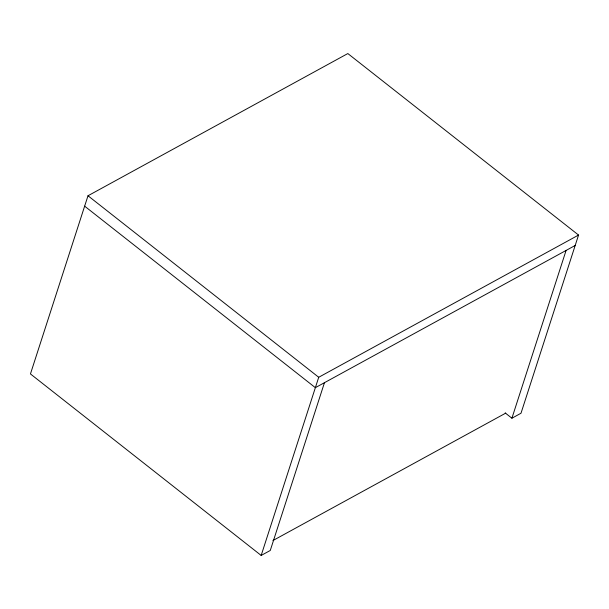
<?xml version="1.0" encoding="UTF-8"?>
<svg xmlns="http://www.w3.org/2000/svg" width="609" height="609" viewBox="0 0 609 609"><rect width="100%" height="100%" fill="white"/><g stroke="black" fill="none" stroke-linecap="round" stroke-linejoin="round"><path stroke-width="0.91" d="M505.188 412.925L511.91 418.216L521 413.237L578.55 235.059L347.83 53.554L88 195.763L30.45 373.941L261.17 555.446L270.267 550.475L324.452 382.696M261.17 555.446L318.72 377.276L578.55 235.059M511.91 418.216L566.096 250.428M575.193 245.457L315.363 387.667L84.643 206.162M272.908 540.556L505.752 413.115M88 195.763L318.72 377.276"/></g></svg>
